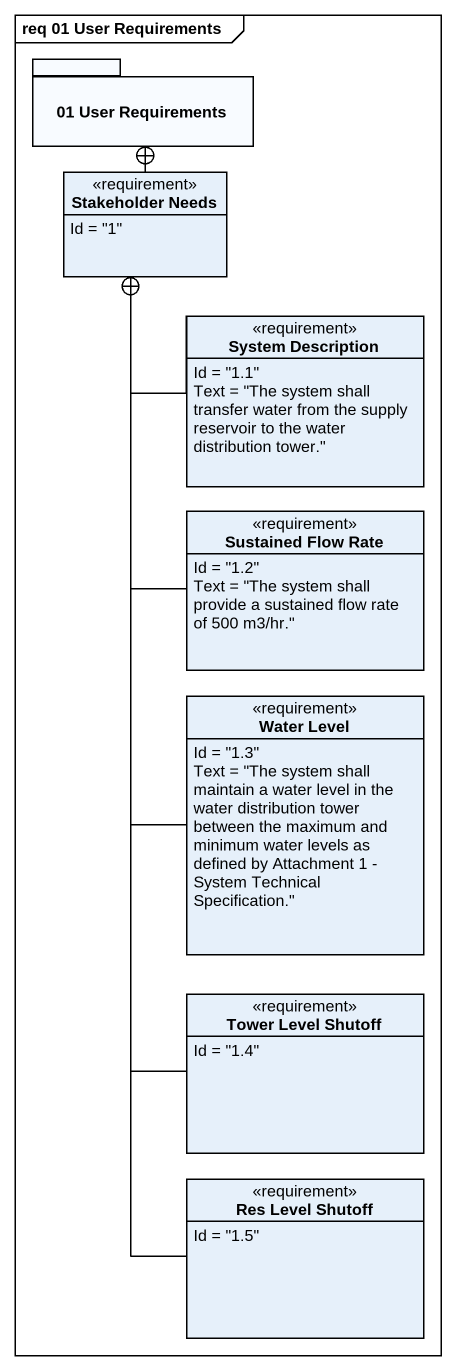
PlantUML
@startuml
mainframe req 01 User Requirements
hide circle
hide empty members
package "01 User Requirements" as p01_User_Requirements {
}
class "Stakeholder Needs" as Stakeholder_Needs <<requirement>> {
  Id = "1"
}
class "System Description" as System_Description <<requirement>> {
  Id = "1.1"
  Text = "The system shall transfer water from the supply reservoir to the water distribution tower."
}
class "Sustained Flow Rate" as Sustained_Flow_Rate <<requirement>> {
  Id = "1.2"
  Text = "The system shall provide a sustained flow rate of 500 m3/hr."
}
class "Water Level" as Water_Level <<requirement>> {
  Id = "1.3"
  Text = "The system shall maintain a water level in the water distribution tower between the maximum and minimum water levels as defined by Attachment 1 - System Technical Specification."
}
class "Tower Level Shutoff" as Tower_Level_Shutoff <<requirement>> {
  Id = "1.4"
}
class "Res Level Shutoff" as Res_Level_Shutoff <<requirement>> {
  Id = "1.5"
}
Stakeholder_Needs -up-+ p01_User_Requirements
System_Description -up-+ Stakeholder_Needs
Sustained_Flow_Rate -up-+ Stakeholder_Needs
Water_Level -up-+ Stakeholder_Needs
Tower_Level_Shutoff -up-+ Stakeholder_Needs
Res_Level_Shutoff -up-+ Stakeholder_Needs
@enduml
